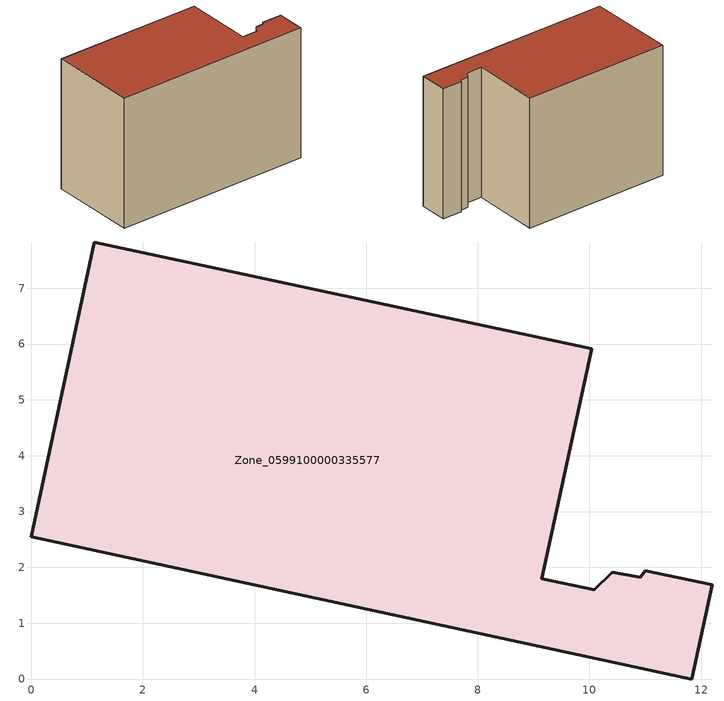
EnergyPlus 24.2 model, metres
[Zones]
Zone_0599100000335577
 floor ground (C_G): 0,2.55 1.13,7.83 10.04,5.92 9.15,1.8 10.09,1.6 10.4,1.91 10.91,1.82 11,1.94 12.2,1.69 11.83,0 z0
 wall outside (C_F): 1.13,7.83 0,2.55 11.83,0 12.2,1.69 11,1.94 10.91,1.82 10.4,1.91 10.09,1.6 9.15,1.8 10.04,5.92 1.13,7.83 z0:8.04
 roof outside (C_R): 12.2,1.69 11,1.94 10.91,1.82 10.4,1.91 10.09,1.6 9.15,1.8 10.04,5.92 1.13,7.83 0,2.55 11.83,0 z8.04
[BUILDING]
Pand.0599100000335577: North Axis=0; Terrain=City; Loads Convergence Tolerance Value=0.04; Temperature Convergence Tolerance Value=0.4; Solar Distribution=FullExterior; Maximum Number of Warmup Days=25; Minimum Number of Warmup Days=1
[Site:Location]
Rotterdam.The.Hague.AP_ZH_NLD Design_Conditions: Latitude=51.96; Longitude=4.45; Time Zone=1; Elevation=-4.5
[SITE:GROUNDTEMPERATURE:BUILDINGSURFACE]
18, 18, 18, 18, 18, 18, 18, 18, 18, 18, 18, 18
[MATERIAL] Thermal Absorptance=0.9; Solar Absorptance=0.7; Visible Absorptance=0.7
Name | Roughness | Thickness | Conductivity | Density | Specific Heat
G.TI.1975-1991 | MediumSmooth | 0.15 | 0.288461 | 540 | 1210
F.TI.1975-1991 | Rough | 0.3 | 0.230769 | 1920 | 840
R.TI.1975-1991 | MediumRough | 0.2 | 0.153846 | 1500 | 1000
[CONSTRUCTION]
C_G: G.TI.1975-1991
C_F: F.TI.1975-1991
C_R: R.TI.1975-1991
[ZONE]
Zone_0599100000335577: Type=1; Multiplier=1; Ceiling Height=Autocalculate; Volume=Autocalculate; Floor Area=autocalculate; Part of Total Floor Area=Yes
[ZONEINFILTRATION:DESIGNFLOWRATE]
Infil_Zone_0599100000335577: Zone or ZoneList or Space or SpaceList=Zone_0599100000335577; Schedule=AlwaysOn; Design Flow Rate Calculation Method=Flow/Area; Flow Rate per Floor Area=0.003; Constant Term Coefficient=1; Temperature Term Coefficient=0; Velocity Term Coefficient=0; Velocity Squared Term Coefficient=0
[HVACTEMPLATE:ZONE:IDEALLOADSAIRSYSTEM]
Zone_0599100000335577: Maximum Heating Supply Air Temperature=50; Minimum Cooling Supply Air Temperature=13; Maximum Heating Supply Air Humidity Ratio=0.0156; Minimum Cooling Supply Air Humidity Ratio=0.0077; Heating Limit=NoLimit; Cooling Limit=NoLimit; Dehumidification Control Type=ConstantSensibleHeatRatio; Cooling Sensible Heat Ratio=0.7; Dehumidification Setpoint=60; Humidification Control Type=None; Humidification Setpoint=30; Outdoor Air Method=None; Outdoor Air Flow Rate per Person=0.00944; Outdoor Air Flow Rate per Zone Floor Area=0; Outdoor Air Flow Rate per Zone=0; Demand Controlled Ventilation Type=None; Outdoor Air Economizer Type=NoEconomizer; Heat Recovery Type=None; Sensible Heat Recovery Effectiveness=0.7; Latent Heat Recovery Effectiveness=0.65
[ZONECONTROL:THERMOSTAT]
ThermostatControl_Zone_0599100000335577: Zone or ZoneList=Zone_0599100000335577; Control Type Schedule=DualSetpointControlType; Control 1=Thermostat_Zone_0599100000335577; Temperature Difference Between Cutout And Setpoint=0
[THERMOSTATSETPOINT:DUALSETPOINT]
Thermostat_Zone_0599100000335577: Heating Setpoint Temperature Schedule=HeatingSetpoint_Zone_0599100000335577; Cooling Setpoint Temperature Schedule=CoolingSetpoint_Zone_0599100000335577
[SCHEDULE:COMPACT]
HeatingSetpoint_Zone_0599100000335577: Through: 12/31, For: AllDays, Until: 24:00, 21
CoolingSetpoint_Zone_0599100000335577: Through: 12/31, For: AllDays, Until: 24:00, 24
DualSetpointControlType: Through: 12/31, For: AllDays, Until: 24:00, 4
AlwaysOn: Through: 12/31, For: AllDays, Until: 24:00, 1
